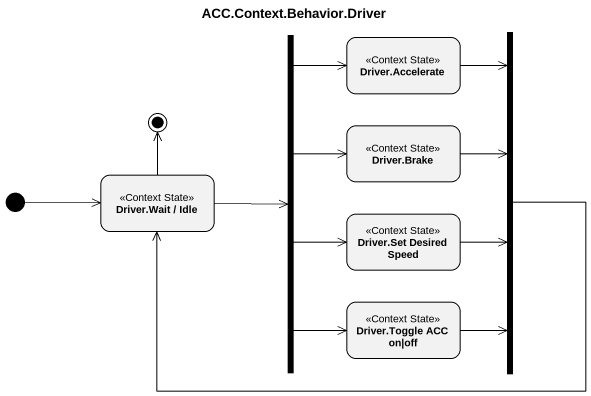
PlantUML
@startuml
title ACC.Context.Behavior.Driver
hide empty description
state fork1 <<join>>
state fork2 <<fork>>
state "Driver.Accelerate" as Driver_Accelerate <<Context State>>
state "Driver.Brake" as Driver_Brake <<Context State>>
state "Driver.Wait / Idle" as Driver_Wait_Idle <<Context State>>
state "Driver.Set Desired Speed" as Driver_Set_Desired_Speed <<Context State>>
state "Driver.Toggle ACC on|off" as Driver_Toggle_ACC_on_off <<Context State>>
[*] -right-> Driver_Wait_Idle
fork1 -left-> Driver_Wait_Idle
fork2 -up-> Driver_Accelerate
fork2 -right-> Driver_Brake
fork2 -right-> Driver_Set_Desired_Speed
fork2 --> Driver_Toggle_ACC_on_off
Driver_Accelerate --> fork1
Driver_Brake -right-> fork1
Driver_Wait_Idle -right-> fork2
Driver_Set_Desired_Speed -right-> fork1
Driver_Toggle_ACC_on_off -up-> fork1
Driver_Wait_Idle -up-> [*]
@enduml
